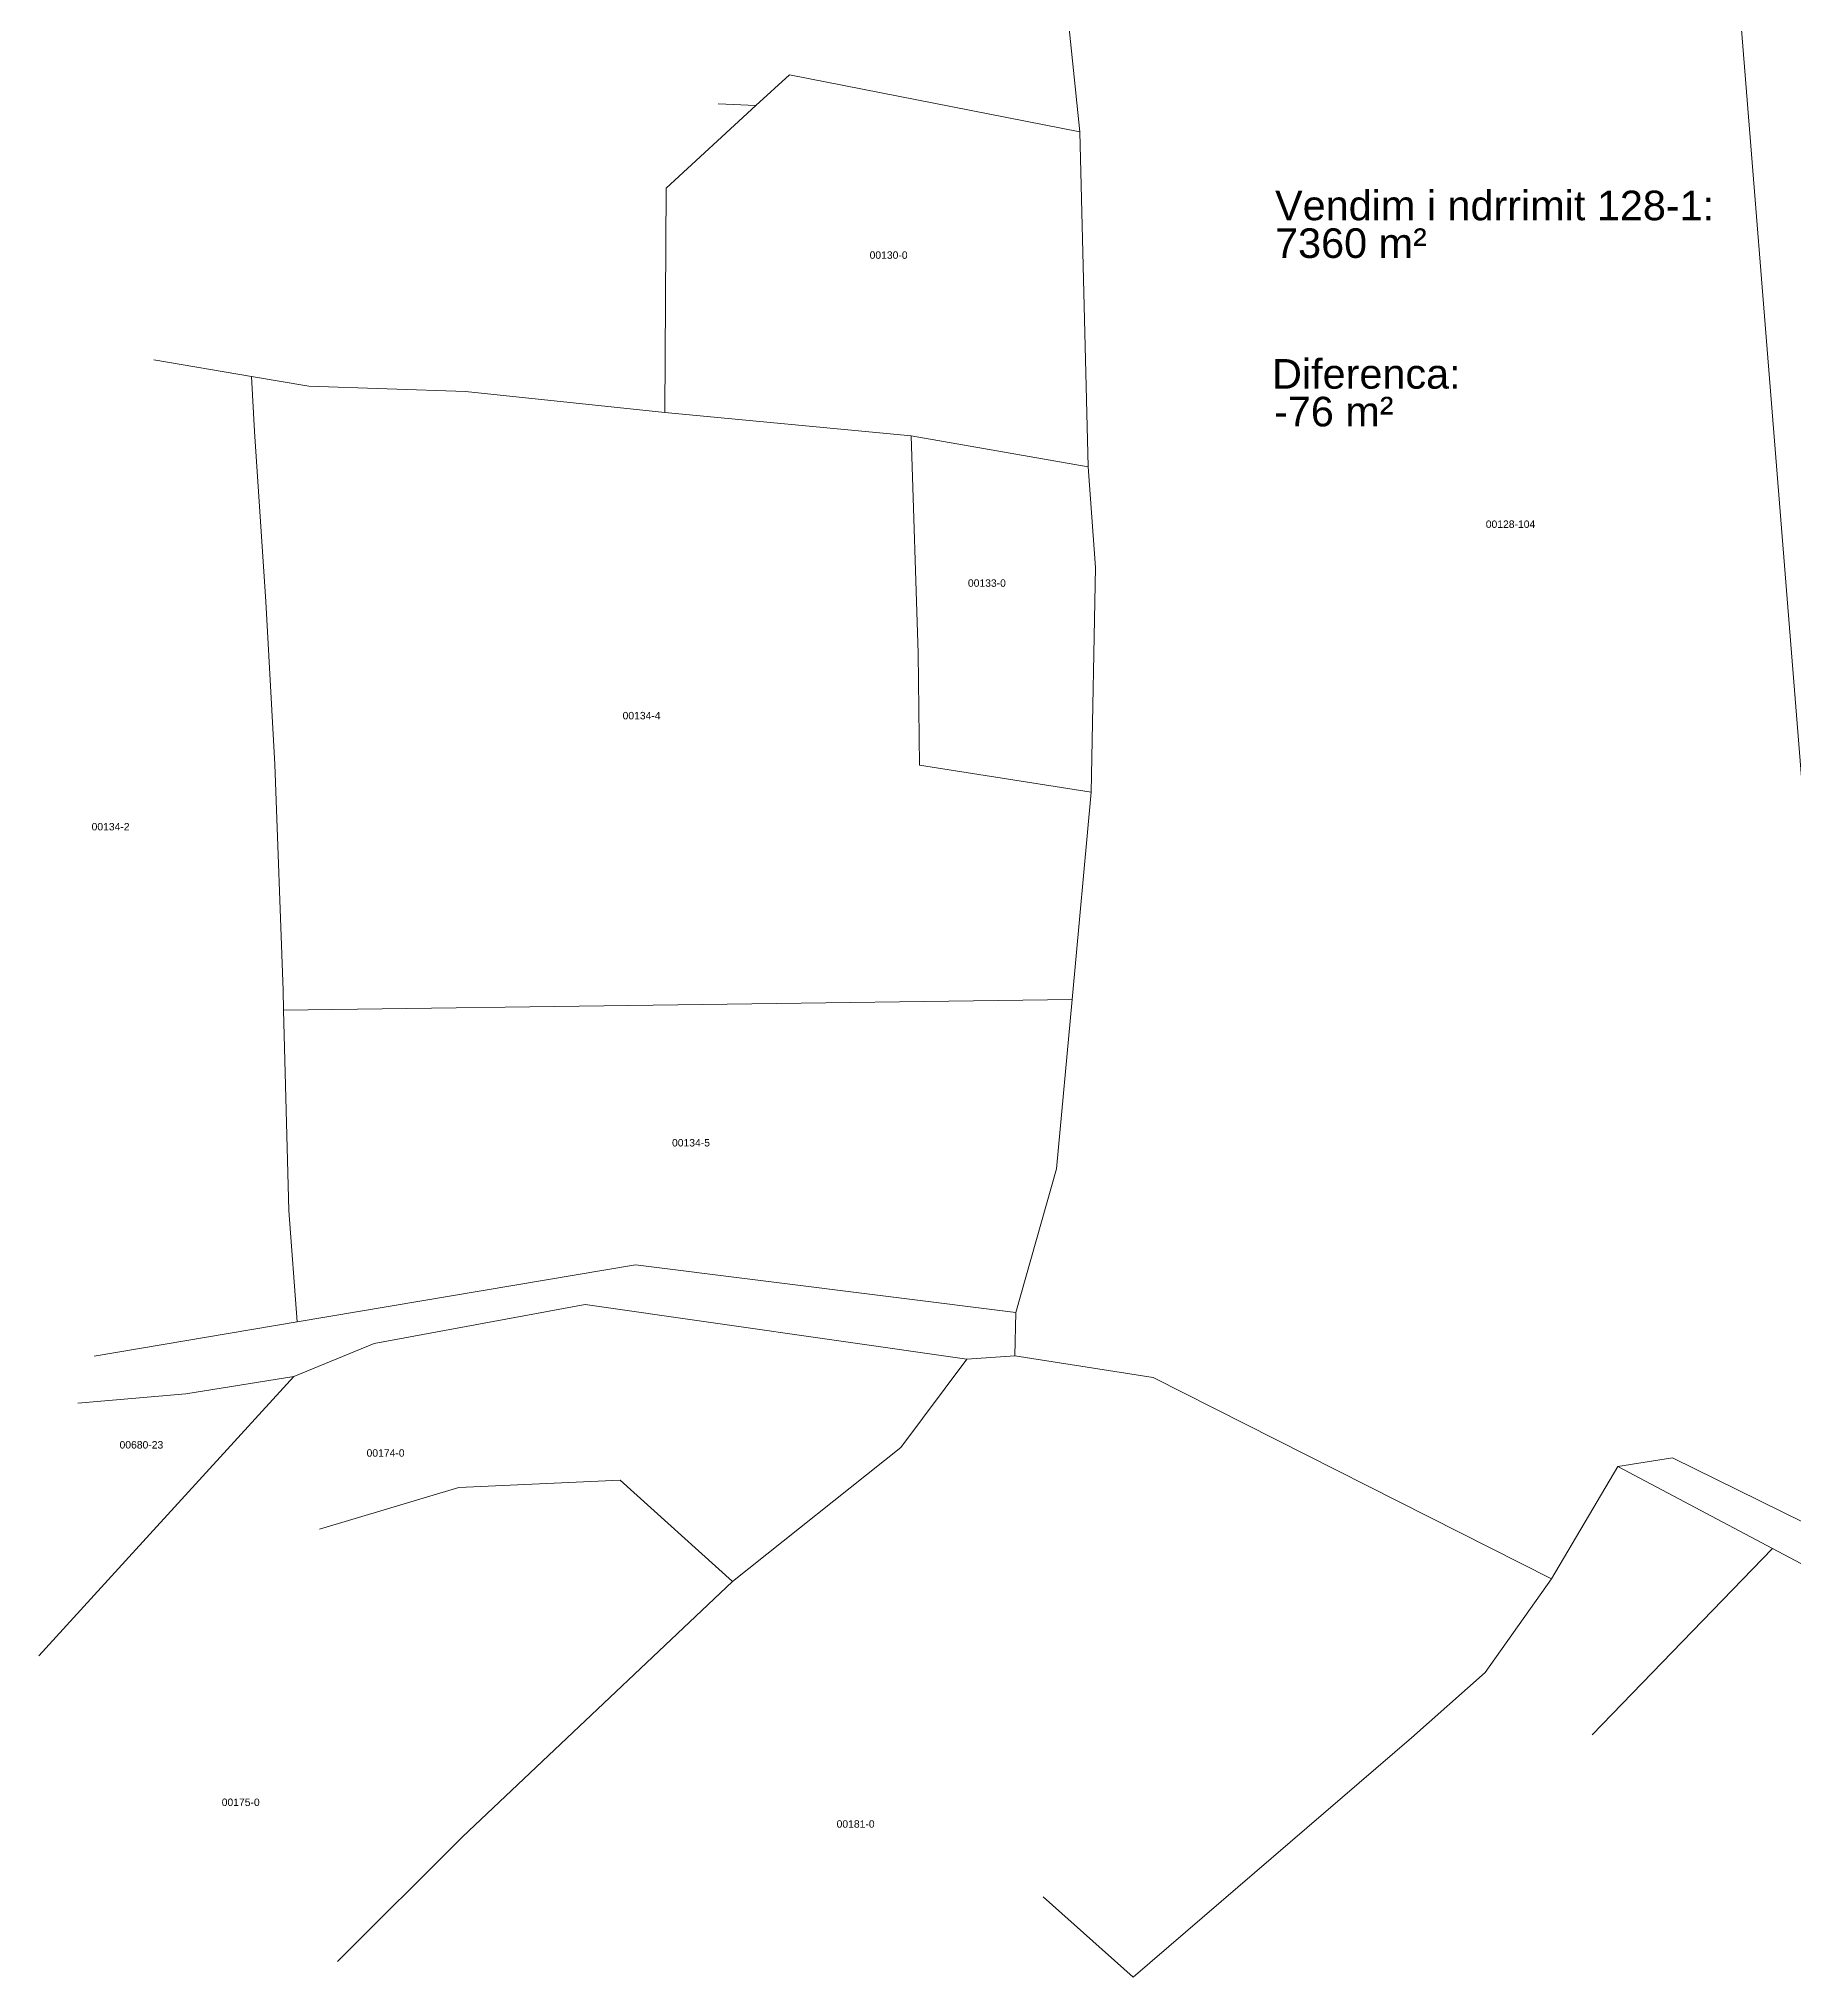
# Model space of a CAD drawing. Header units: metres. Extents: x 7516441 to 7517435, y 4691974 to 4693345.
# Drawn here: x 7516478.5 to 7516715.5, y 4691974.5 to 4692236.5 of the extents above; entities that cross this region are included whole.
import ezdxf

# ---------------------------------------------------------------- set-up
doc = ezdxf.new("R2010")
doc.units = ezdxf.units.M
for name, color, linetype, lineweight in [('Nr Parceles Baze', 7, 'Continuous', 0), ('Nr-Kojshi', 251, 'Continuous', 0), ('Parc-Kojshi', 251, 'Continuous', 0), ('Parcela Baze', 7, 'Continuous', 0)]:
    doc.layers.add(name, color=color, linetype=linetype, lineweight=lineweight)
doc.styles.get("Standard").update_dxf_attribs({"font": 'arial.ttf'})

msp = doc.modelspace()

# ---------------------------------------------------------------- linework, layer by layer
at = {"layer": 'Parc-Kojshi'}
for points in [[(7516617.203, 4692243.158), (7516619.147, 4692223.916)], [(7516579.925, 4692231.632), (7516575.42, 4692227.48)], [(7516619.147, 4692223.916), (7516579.925, 4692231.632)], [(7516575.42, 4692227.48), (7516563.28, 4692216.298)], [(7516575.42, 4692227.48), (7516570.29, 4692227.69)], [(7516619.147, 4692223.916), (7516620.311, 4692178.628)], [(7516563.28, 4692216.298), (7516563.092, 4692186.002)], [(7516494.082, 4692193.111), (7516507.29, 4692190.87)], [(7516507.29, 4692190.87), (7516515.028, 4692189.558)], [(7516507.29, 4692190.87), (7516507.69, 4692183.43)], [(7516515.028, 4692189.558), (7516536.161, 4692188.809)], [(7516536.161, 4692188.809), (7516563.092, 4692186.002)], [(7516563.092, 4692186.002), (7516596.381, 4692182.822)], [(7516507.69, 4692183.43), (7516509.22, 4692160.45)], [(7516620.311, 4692178.628), (7516596.381, 4692182.822)], [(7516596.381, 4692182.822), (7516597.315, 4692153.461)], [(7516620.311, 4692178.628), (7516621.282, 4692165.021)], [(7516621.282, 4692165.021), (7516620.698, 4692134.7)], [(7516509.22, 4692160.45), (7516510.42, 4692138.44)], [(7516597.315, 4692153.461), (7516597.501, 4692138.314)], [(7516510.42, 4692138.44), (7516511.55, 4692107.9)], [(7516597.501, 4692138.314), (7516620.698, 4692134.7)], [(7516620.698, 4692134.7), (7516618.128, 4692106.655)], [(7516511.55, 4692107.9), (7516511.618, 4692105.23)], [(7516618.128, 4692106.655), (7516511.618, 4692105.23)], [(7516618.128, 4692106.655), (7516616.031, 4692083.775)], [(7516511.618, 4692105.23), (7516512.31, 4692078.15)], [(7516616.031, 4692083.775), (7516610.517, 4692064.387)], [(7516512.31, 4692078.15), (7516513.45, 4692063.09)], [(7516513.45, 4692063.09), (7516559.16, 4692070.804)], [(7516559.16, 4692070.804), (7516610.517, 4692064.387)], [(7516523.838, 4692060.161), (7516552.332, 4692065.442)], [(7516552.332, 4692065.442), (7516603.899, 4692058.073)], [(7516610.517, 4692064.387), (7516610.394, 4692058.508)], [(7516513.45, 4692063.09), (7516486.035, 4692058.464)], [(7516512.997, 4692055.714), (7516523.838, 4692060.161)], [(7516603.899, 4692058.073), (7516610.394, 4692058.508)], [(7516610.394, 4692058.508), (7516629.053, 4692055.591)], [(7516491.656, 4692032.327), (7516512.997, 4692055.714)], [(7516498.402, 4692053.352), (7516512.997, 4692055.714)], [(7516594.977, 4692046.104), (7516603.899, 4692058.073)], [(7516629.053, 4692055.591), (7516682.896, 4692028.377)], [(7516483.808, 4692052.101), (7516498.402, 4692053.352)], [(7516572.229, 4692028.007), (7516594.977, 4692046.104)], [(7516682.896, 4692028.377), (7516691.837, 4692043.538)], [(7516691.837, 4692043.538), (7516699.224, 4692044.704)], [(7516691.837, 4692043.538), (7516712.722, 4692032.469)], [(7516699.224, 4692044.704), (7516737.516, 4692025.848)], [(7516516.463, 4692035.102), (7516535.297, 4692040.727)], [(7516535.297, 4692040.727), (7516557.065, 4692041.704)], [(7516557.065, 4692041.704), (7516572.229, 4692028.007)], [(7516478.543, 4692017.955), (7516491.656, 4692032.327)], [(7516688.39, 4692007.298), (7516712.722, 4692032.469)], [(7516728.971, 4692023.857), (7516712.722, 4692032.469)], [(7516535.784, 4691993.523), (7516572.229, 4692028.007)], [(7516673.897, 4692015.704), (7516682.896, 4692028.377)], [(7516663.978, 4692006.909), (7516673.897, 4692015.704)], [(7516626.362, 4691974.537), (7516663.978, 4692006.909)], [(7516518.906, 4691976.647), (7516535.784, 4691993.523)], [(7516614.198, 4691985.391), (7516626.362, 4691974.537)]]:
    msp.add_lwpolyline(points, dxfattribs=at)
at = {"layer": 'Parcela Baze', "flags": 128}
msp.add_lwpolyline([(7516751.06, 4692248.59), (7516735.21, 4692261.76), (7516704.59, 4692287.19), (7516717.14, 4692130.48), (7516739.53, 4692135.32), (7516760.35, 4692138.04)], close=True, dxfattribs=at)

# ---------------------------------------------------------------- texts
at = {"layer": 'Nr Parceles Baze', "color": 1}
for s, p in [('Vendim i ndrrimit 128-1:', (7516645.538, 4692211.967)), ('7360 m²', (7516645.538, 4692206.874))]:
    msp.add_text(s, height=4, dxfattribs=at).set_placement(p)
at = {"layer": 'Nr Parceles Baze', "color": 3}
for s, p in [('Diferenca:', (7516645.132, 4692189.208)), ('-76 m²', (7516645.399, 4692184.115))]:
    msp.add_text(s, height=4, dxfattribs=at).set_placement(p)
at = {"layer": 'Nr-Kojshi'}
for s, p in [('00130-0', (7516590.771, 4692206.759)), ('00128-104', (7516674.001, 4692170.395)), ('00133-0', (7516604.048, 4692162.437)), ('00134-4', (7516557.403, 4692144.526)), ('00134-2', (7516485.678, 4692129.516)), ('00134-5', (7516564.078, 4692086.8)), ('00680-23', (7516489.453, 4692045.982)), ('00174-0', (7516522.823, 4692044.885)), ('00175-0', (7516503.254, 4691997.682)), ('00181-0', (7516586.314, 4691994.749))]:
    msp.add_text(s, height=1, dxfattribs=at).set_placement(p)

doc.saveas('drawing.dxf')
